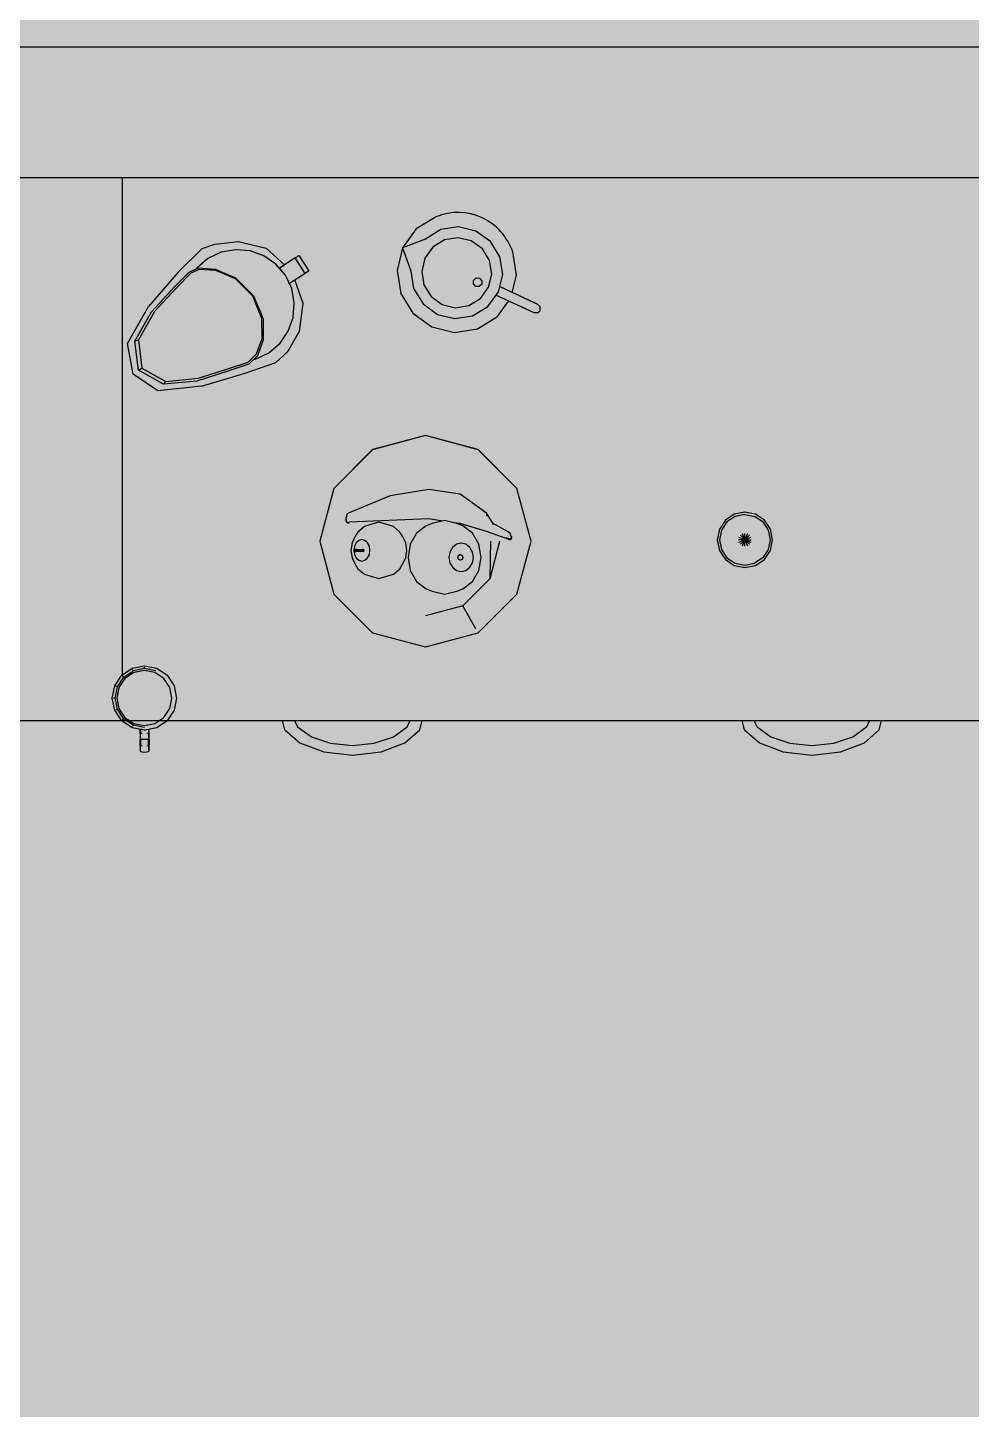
# Model space of a CAD drawing. Header units: millimetres. Extents: x 11706 to 69606, y 10911 to 38811.
# Drawn here: x 66344 to 67425, y 20900 to 22483 of the extents above; entities that cross this region are included whole.
import ezdxf

# ---------------------------------------------------------------- set-up
doc = ezdxf.new("R2010")
doc.units = ezdxf.units.MM
for name, color, linetype in [('floor', 172, 'Continuous'), ('Furniture', 34, 'Continuous'), ('wall', 5, 'Continuous')]:
    doc.layers.add(name, color=color, linetype=linetype)

# ---------------------------------------------------------------- blocks, each defined once
blk = doc.blocks.new('yuti7765')
blk.add_hatch(color=254).paths.add_polyline_path([(0, -1400.1), (0, 0), (3466.5, -0.1), (3466.5, -622.2), (618.4, -622.2), (618.4, -1400.1)])
for p, q in [((1046.1, -569.4), (1046.1, -0.1)), ((1405.1, -44.9), (1382.3, -58.9)), ((1382.3, -58.9), (1366.6, -80.5)), ((1410.5, -59.7), (1393, -70.5)), ((1430.8, -56.5), (1410.5, -59.7)), ((1450.8, -61.3), (1430.8, -56.5)), ((1467.4, -73.3), (1450.8, -61.3)), ((1137.1, -81.5), (1151.6, -76.2)), ((1151.6, -76.2), (1178.6, -73.3)), ((1178.6, -73.3), (1210.5, -81)), ((1393, -70.5), (1366.6, -80.5)), ((1414.9, -71.5), (1401.6, -79.7)), ((1430.3, -69), (1414.9, -71.5)), ((1445.5, -72.7), (1430.3, -69)), ((1458.2, -81.8), (1445.5, -72.7)), ((1478.1, -90.8), (1467.4, -73.3)), ((1137.1, -81.5), (1109.6, -108.5)), ((1143.8, -92.9), (1131, -103.7)), ((1158.9, -85.7), (1143.8, -92.9)), ((1175.4, -82.7), (1158.9, -85.7)), ((1192.2, -84), (1175.4, -82.7)), ((1208, -89.6), (1192.2, -84)), ((1221.8, -99.1), (1208, -89.6)), ((1210.5, -81), (1231.6, -100)), ((1243.7, -92.2), (1226, -103.7)), ((1243.7, -92.2), (1239.2, -95.1)), ((1242, -93.3), (1243.7, -92.2)), ((1243.7, -92.2), (1248.1, -89.4)), ((1255.1, -109.9), (1243.7, -92.2)), ((1248.1, -89.4), (1259.5, -107)), ((1366.6, -80.5), (1360.4, -106.4)), ((1366.6, -80.5), (1376.2, -107)), ((1392.4, -92.3), (1388.7, -107.5)), ((1401.6, -79.7), (1392.4, -92.3)), ((1466.4, -95.2), (1458.2, -81.8)), ((1481.4, -111.1), (1478.1, -90.8)), ((1497.1, -111.7), (1493, -85.3)), ((1109.6, -108.5), (1075.7, -147.6)), ((1105.5, -125.4), (1122.5, -108.3)), ((1124.1, -109.7), (1107.7, -126.2)), ((1122.5, -108.3), (1132.6, -103.6)), ((1133.8, -105.2), (1124.1, -109.7)), ((1131, -103.7), (1130.5, -104.6)), ((1132.6, -103.6), (1152.3, -105)), ((1152.8, -106.5), (1133.8, -105.2)), ((1152.3, -105), (1175.6, -114.8)), ((1175.3, -116), (1152.8, -106.5)), ((1232.6, -111.9), (1221.8, -99.1)), ((1239.2, -95.1), (1226, -103.7)), ((1226, -103.7), (1230.8, -100.5)), ((1226, -103.7), (1227.2, -105.5)), ((1255.1, -109.9), (1237.4, -121.3)), ((1259.5, -107), (1255.1, -109.9)), ((1360.4, -106.4), (1364.6, -132.8)), ((1376.2, -107), (1379.4, -127.3)), ((1388.7, -107.5), (1391.2, -123)), ((1465.2, -125.8), (1468.8, -110.6)), ((1468.8, -110.6), (1466.4, -95.2)), ((1079.4, -153.7), (1105.5, -125.4)), ((1107.7, -126.2), (1082.6, -153.5)), ((1195.2, -135.9), (1175.3, -116)), ((1175.6, -114.8), (1196.2, -135.4)), ((1239.8, -127), (1232.6, -111.9)), ((1237.4, -121.3), (1236.2, -119.5)), ((1253.1, -144.5), (1243.4, -117.4)), ((1391.2, -123), (1399.4, -136.3)), ((1447.8, -121.9), (1447.9, -117.9)), ((1450.5, -124.8), (1447.8, -121.9)), ((1447.9, -117.9), (1450.9, -115.1)), ((1454.5, -125), (1450.5, -124.8)), ((1450.9, -115.1), (1454.9, -115.3)), ((1457.5, -122.3), (1454.5, -125)), ((1454.9, -115.3), (1457.6, -118.2)), ((1456, -138.5), (1465.2, -125.8)), ((1457.6, -118.2), (1457.5, -122.3)), ((1476.6, -131.1), (1481.4, -111.1)), ((1516.9, -143.1), (1478.4, -125.4)), ((1492.3, -131.8), (1497.1, -111.7)), ((1205.6, -161.4), (1195.2, -135.9)), ((1196.2, -135.4), (1207, -161.8)), ((1242.8, -143.5), (1239.8, -127)), ((1364.6, -132.8), (1378.6, -155.5)), ((1379.4, -127.3), (1390.2, -144.8)), ((1399.4, -136.3), (1412, -145.5)), ((1442.7, -146.6), (1456, -138.5)), ((1464.5, -147.7), (1476.6, -131.1)), ((1517.4, -154.9), (1474.2, -135.1)), ((1475.3, -159.3), (1488.2, -141.5)), ((1508.7, -150.9), (1486.4, -140.7)), ((1510.2, -140.1), (1500.9, -135.8)), ((1520.2, -144.7), (1512.6, -141.1)), ((1051.6, -190.2), (1075.7, -147.6)), ((1060.3, -187.5), (1079.4, -153.7)), ((1082.6, -153.5), (1064.2, -186.1)), ((1241.5, -160.3), (1242.8, -143.5)), ((1248.6, -176), (1253.1, -144.5)), ((1378.6, -155.5), (1400.2, -171.2)), ((1390.2, -144.8), (1406.8, -156.9)), ((1406.8, -156.9), (1426.8, -161.6)), ((1412, -145.5), (1427.2, -149.1)), ((1427.2, -149.1), (1442.7, -146.6)), ((1447, -158.4), (1464.5, -147.7)), ((1516.7, -154.6), (1515.1, -153.9)), ((1517.4, -154.9), (1516.7, -154.6)), ((1521.8, -145.4), (1516.9, -143.1)), ((1521.4, -155.1), (1517.4, -154.9)), ((1521.4, -155.1), (1524.3, -152.3)), ((1524.5, -148.3), (1521.8, -145.4)), ((1524.3, -152.3), (1524.5, -148.3)), ((1205.9, -184.4), (1205.6, -161.4)), ((1207, -161.8), (1207.3, -185.8)), ((1235.9, -176), (1241.5, -160.3)), ((1400.2, -171.2), (1426.2, -177.4)), ((1426.2, -177.4), (1452.5, -173.2)), ((1426.8, -161.6), (1447, -158.4)), ((1452.5, -173.2), (1475.3, -159.3)), ((1060.3, -187.5), (1064.2, -186.1)), ((1064.3, -220.8), (1060.3, -187.5)), ((1064.2, -186.1), (1068, -218.2)), ((1199.5, -202.1), (1205.9, -184.4)), ((1207.3, -185.8), (1200.7, -204.2)), ((1213.6, -200.7), (1226.4, -189.8)), ((1226.4, -189.8), (1235.9, -176)), ((1235.2, -199.4), (1248.6, -176)), ((1058.2, -225.1), (1051.6, -190.2)), ((1190, -211.5), (1199.5, -202.1)), ((1200.7, -204.2), (1190.8, -213.8)), ((1198.4, -207.9), (1213.6, -200.7)), ((1221.5, -211.9), (1235.2, -199.4)), ((1064.3, -220.8), (1068, -218.2)), ((1092.9, -236.8), (1064.3, -220.8)), ((1068, -218.2), (1095.5, -233.6)), ((1167.8, -221.5), (1131.2, -233.1)), ((1132.5, -230), (1167.7, -218.8)), ((1167.7, -218.8), (1190, -211.5)), ((1190.8, -213.8), (1167.8, -221.5)), ((1186.5, -224.1), (1221.5, -211.9)), ((1196.5, -208.3), (1198.4, -207.9)), ((1086.6, -244.4), (1058.2, -225.1)), ((1131.2, -233.1), (1092.9, -236.8)), ((1092.9, -236.8), (1095.5, -233.6)), ((1095.5, -233.6), (1132.5, -230)), ((1136.3, -239), (1186.5, -224.1)), ((1136.3, -239), (1086.6, -244.4)), ((1392.9, -295.5), (1332.4, -311.7)), ((1392.9, -295.6), (1332.4, -311.8)), ((1453.4, -311.7), (1392.9, -295.5)), ((1453.4, -311.8), (1392.9, -295.6)), ((1332.4, -311.7), (1288.1, -356)), ((1332.4, -311.8), (1288.1, -356)), ((1497.7, -356), (1453.4, -311.7)), ((1497.7, -356), (1453.4, -311.8)), ((1288.1, -356), (1271.9, -416.5)), ((1288.1, -356), (1271.9, -416.5)), ((1396.8, -357.3), (1352.5, -364.4)), ((1432.6, -362.5), (1396.8, -357.3)), ((1463, -384.5), (1432.6, -362.5)), ((1513.9, -416.5), (1497.7, -356)), ((1513.9, -416.5), (1497.7, -356)), ((1352.5, -364.4), (1305.6, -383.9)), ((1302.1, -393), (1302.2, -389.6)), ((1302.1, -393), (1302.2, -391.1)), ((1302.2, -391.6), (1302.1, -393)), ((1302.1, -393), (1302.2, -392.7)), ((1302.1, -393), (1302.2, -393.1)), ((1302.2, -393.7), (1302.1, -393)), ((1302.1, -393), (1302.2, -393.7)), ((1302.2, -393.5), (1302.1, -393)), ((1302.2, -389.6), (1302.5, -388.2)), ((1302.2, -393.7), (1302.4, -394.2)), ((1302.4, -394.2), (1302.5, -394.3)), ((1302.5, -394.3), (1302.4, -394.2)), ((1302.6, -387.5), (1302.5, -388.3)), ((1302.6, -388.5), (1302.5, -389.1)), ((1302.6, -394.5), (1302.5, -394.3)), ((1302.8, -386.9), (1302.6, -387.5)), ((1302.6, -394.5), (1302.6, -393.8)), ((1303.1, -395.1), (1302.6, -394.5)), ((1303, -386.2), (1302.8, -386.9)), ((1302.8, -394), (1303.1, -395.1)), ((1303, -386.2), (1303.5, -385.1)), ((1303.4, -395.1), (1303.1, -395.1)), ((1303.7, -395.4), (1303.4, -395)), ((1303.7, -384.7), (1303.5, -385.2)), ((1303.7, -384.7), (1303.8, -384.7)), ((1303.8, -384.8), (1303.7, -384.7)), ((1305.6, -395.3), (1303.7, -395.4)), ((1303.7, -395.4), (1305.6, -395.3)), ((1303.8, -384.7), (1303.9, -384.4)), ((1303.9, -384.4), (1305.6, -383.7)), ((1305.6, -383.7), (1305.6, -384.2)), ((1396.8, -390.9), (1305.6, -394.9)), ((1305.6, -395.3), (1305.6, -395.3)), ((1305.6, -395.3), (1305.6, -395.3)), ((1339.6, -394.9), (1330.3, -397.3)), ((1348.9, -397.3), (1339.6, -394.9)), ((1412.8, -393.4), (1396.8, -390.9)), ((1414.8, -392.9), (1400.8, -396.1)), ((1428.8, -396.1), (1414.8, -392.9)), ((1432.6, -396.4), (1425, -395.3)), ((1463, -384.5), (1463, -387.6)), ((1470.7, -396.4), (1463, -384.5)), ((1736.4, -392.6), (1729.6, -402.9)), ((1738.3, -394.5), (1732, -403.9)), ((1746.7, -385.7), (1736.4, -392.6)), ((1747.7, -388.2), (1738.3, -394.5)), ((1758.8, -383.3), (1746.7, -385.7)), ((1758.8, -386), (1747.7, -388.2)), ((1770.9, -385.7), (1758.8, -383.3)), ((1758.8, -386), (1769.9, -388.2)), ((1779.3, -394.5), (1769.9, -388.2)), ((1781.2, -392.6), (1770.9, -385.7)), ((1779.3, -394.5), (1785.6, -403.9)), ((1788, -402.9), (1781.2, -392.6)), ((1312.6, -410.9), (1308.9, -418.3)), ((1315.7, -406), (1312.6, -410.9)), ((1323, -399.6), (1315.7, -406)), ((1330.3, -397.3), (1323, -399.6)), ((1356.3, -399.6), (1348.9, -397.3)), ((1363.5, -406), (1356.3, -399.6)), ((1366.7, -410.9), (1363.5, -406)), ((1370.4, -418.3), (1366.7, -410.9)), ((1382.9, -407.5), (1375.6, -420.1)), ((1393.9, -399.1), (1382.9, -407.5)), ((1400.8, -396.1), (1393.9, -399.1)), ((1435.7, -399.1), (1428.8, -396.1)), ((1463, -405.6), (1432.6, -396.4)), ((1446.7, -407.5), (1435.7, -399.1)), ((1454, -420.1), (1446.7, -407.5)), ((1487.6, -414), (1463, -405.6)), ((1470.3, -397.4), (1470.7, -396.4)), ((1487.6, -405.7), (1470.7, -396.4)), ((1487.6, -405.7), (1488, -406.1)), ((1487.6, -406.3), (1487.6, -405.7)), ((1487.6, -405.7), (1489.6, -406.7)), ((1489.6, -406.9), (1487.6, -405.7)), ((1487.6, -406.3), (1488, -406.1)), ((1488, -406.1), (1488, -406.5)), ((1489.6, -406.7), (1489.5, -406.8)), ((1489.6, -406.7), (1489.6, -406.9)), ((1490.5, -408.7), (1489.6, -406.7)), ((1489.6, -406.9), (1489.6, -407.9)), ((1489.7, -407.1), (1489.6, -406.9)), ((1489.6, -406.9), (1489.9, -408.2)), ((1490.2, -409.7), (1490.2, -409.4)), ((1490.2, -410.5), (1490.2, -409.7)), ((1490.9, -410), (1490.5, -408.7)), ((1490.8, -410.4), (1490.5, -409.6)), ((1491.2, -410.7), (1490.9, -409.9)), ((1490.9, -410), (1491.2, -410.7)), ((1491.2, -410.7), (1491.5, -412)), ((1491.5, -412), (1491.2, -410.7)), ((1491.5, -412), (1491.2, -410.9)), ((1491.5, -412), (1491.2, -411.1)), ((1729.6, -402.9), (1727.2, -415)), ((1732, -403.9), (1729.8, -415)), ((1758.8, -415), (1753.6, -409.8)), ((1758.8, -415), (1756, -408.2)), ((1758.8, -415), (1758.8, -407.7)), ((1761.6, -408.2), (1758.8, -415)), ((1758.8, -415), (1764, -409.8)), ((1785.6, -403.9), (1787.8, -415)), ((1790.4, -415), (1788, -402.9)), ((1271.9, -416.5), (1288.1, -477)), ((1271.9, -416.5), (1288.1, -477)), ((1308.9, -418.3), (1307.6, -427)), ((1307.6, -427), (1308.9, -435.7)), ((1311.6, -422.3), (1310.9, -427)), ((1310.9, -427), (1311.6, -431.7)), ((1313.6, -418.3), (1311.6, -422.3)), ((1311.8, -427), (1311.9, -425.8)), ((1311.9, -428.1), (1311.8, -427)), ((1311.9, -425.8), (1312.3, -425.4)), ((1312.6, -425.8), (1312.3, -425.4)), ((1312.3, -425.4), (1314.5, -425.8)), ((1312.6, -425.8), (1314.8, -426.2)), ((1312.7, -427), (1312.6, -425.8)), ((1312.6, -428.1), (1312.7, -427)), ((1312.7, -427), (1323.1, -427)), ((1316.6, -415.6), (1313.6, -418.3)), ((1314.5, -425.8), (1316.7, -426.1)), ((1314.8, -426.2), (1317, -426.3)), ((1320.2, -414.7), (1316.6, -415.6)), ((1316.7, -426.1), (1318.7, -426.1)), ((1317, -426.3), (1319.1, -426.3)), ((1318.7, -426.1), (1320.6, -425.8)), ((1319.1, -426.3), (1321.1, -426.2)), ((1323.7, -415.6), (1320.2, -414.7)), ((1320.6, -425.8), (1322, -425.5)), ((1321.1, -426.2), (1322.8, -425.9)), ((1326.7, -418.3), (1323.7, -415.6)), ((1328.7, -422.3), (1326.7, -418.3)), ((1329.4, -427), (1328.7, -422.3)), ((1328.7, -431.7), (1329.4, -427)), ((1371.7, -427), (1370.4, -418.3)), ((1370.4, -435.7), (1371.7, -427)), ((1375.6, -420.1), (1373, -435)), ((1424, -423.6), (1421, -428.9)), ((1428.6, -420.1), (1424, -423.6)), ((1433.9, -418.9), (1428.6, -420.1)), ((1439.3, -420.1), (1433.9, -418.9)), ((1443.8, -423.6), (1439.3, -420.1)), ((1446.9, -428.9), (1443.8, -423.6)), ((1456.6, -435), (1454, -420.1)), ((1466.9, -459.2), (1467.9, -416.5)), ((1466.9, -459.2), (1478.3, -416.5)), ((1486.1, -413.5), (1486.1, -412.3)), ((1487.6, -412.8), (1487.6, -413.5)), ((1487.6, -413.5), (1487.6, -413.9)), ((1488, -414.1), (1487.6, -413.5)), ((1487.6, -413.9), (1487.6, -414)), ((1488, -414.1), (1487.6, -413.9)), ((1487.6, -414), (1488.6, -414.6)), ((1489.2, -414.7), (1487.6, -414)), ((1488, -413.7), (1488, -414.1)), ((1489.6, -414.3), (1488, -413.7)), ((1488.6, -414.6), (1488.5, -414.4)), ((1488.6, -414.6), (1488.6, -414.4)), ((1489.6, -414.9), (1488.6, -414.6)), ((1489.2, -414.7), (1489.6, -414.3)), ((1490.5, -414.7), (1489.2, -414.7)), ((1489.6, -413.7), (1489.6, -413.9)), ((1490.5, -413.8), (1489.6, -413.7)), ((1489.9, -413.8), (1489.6, -414.3)), ((1489.6, -414.3), (1490.5, -413.8)), ((1489.6, -414.3), (1490.5, -414.3)), ((1489.6, -414.7), (1489.6, -414.9)), ((1489.6, -414.9), (1490.5, -414.7)), ((1490.9, -414.1), (1490.5, -413.8)), ((1490.5, -413.8), (1490.5, -414.3)), ((1490.5, -414.3), (1490.9, -414.1)), ((1490.5, -414.3), (1490.5, -414.7)), ((1490.5, -414.7), (1490.9, -414.4)), ((1490.9, -414.4), (1491.2, -414)), ((1491.2, -411.5), (1491.5, -412)), ((1491.5, -412), (1491.2, -411.9)), ((1491.5, -412), (1491.2, -412.7)), ((1491.2, -412.3), (1491.5, -412)), ((1491.5, -412), (1491.2, -413.5)), ((1491.2, -413.7), (1491.5, -412)), ((1491.5, -412), (1491.2, -413.9)), ((1491.2, -414), (1491.5, -412)), ((1497.7, -477), (1513.9, -416.5)), ((1497.7, -477), (1513.9, -416.5)), ((1727.2, -415), (1729.6, -427.1)), ((1729.6, -427.1), (1736.4, -437.3)), ((1729.8, -415), (1732, -426.1)), ((1732, -426.1), (1738.3, -435.5)), ((1758.8, -415), (1751.5, -415)), ((1758.8, -415), (1752, -412.2)), ((1752, -417.8), (1758.8, -415)), ((1753.6, -420.1), (1758.8, -415)), ((1756, -421.7), (1758.8, -415)), ((1765.5, -412.2), (1758.8, -415)), ((1758.8, -415), (1766.1, -415)), ((1758.8, -415), (1765.5, -417.8)), ((1758.8, -415), (1764, -420.1)), ((1758.8, -415), (1761.6, -421.7)), ((1758.8, -422.3), (1758.8, -415)), ((1785.6, -426.1), (1779.3, -435.5)), ((1781.2, -437.3), (1788, -427.1)), ((1787.8, -415), (1785.6, -426.1)), ((1788, -427.1), (1790.4, -415)), ((1308.9, -435.7), (1312.6, -443)), ((1311.6, -431.7), (1313.6, -435.7)), ((1312.3, -428.6), (1311.9, -428.1)), ((1312.6, -428.1), (1312.3, -428.6)), ((1312.3, -428.6), (1314.5, -428.1)), ((1314.8, -427.8), (1312.6, -428.1)), ((1313.6, -435.7), (1316.6, -438.3)), ((1314.5, -428.1), (1316.7, -427.9)), ((1317, -427.6), (1314.8, -427.8)), ((1316.6, -438.3), (1320.2, -439.3)), ((1316.7, -427.9), (1318.7, -427.9)), ((1319.1, -427.6), (1317, -427.6)), ((1318.7, -427.9), (1320.6, -428.1)), ((1321.1, -427.8), (1319.1, -427.6)), ((1320.2, -439.3), (1323.7, -438.3)), ((1320.6, -428.1), (1322, -428.5)), ((1322.8, -428.1), (1321.1, -427.8)), ((1323.7, -438.3), (1326.7, -435.7)), ((1326.7, -435.7), (1328.7, -431.7)), ((1366.7, -443), (1370.4, -435.7)), ((1373, -435), (1375.6, -449.9)), ((1421, -428.9), (1419.9, -435)), ((1419.9, -435), (1421, -441.2)), ((1421, -441.2), (1424, -446.4)), ((1430.2, -435), (1429.5, -435)), ((1430.2, -435), (1431, -432.8)), ((1431, -437.3), (1430.2, -435)), ((1431, -432.8), (1430.3, -432.8)), ((1431, -437.3), (1430.3, -437.3)), ((1431, -432.8), (1432.9, -431.9)), ((1432.9, -438.2), (1431, -437.3)), ((1432.9, -431.9), (1432.3, -431.9)), ((1432.9, -438.2), (1432.3, -438.2)), ((1432.9, -431.9), (1434.9, -432.8)), ((1434.9, -437.3), (1432.9, -438.2)), ((1434.9, -432.8), (1435.7, -435)), ((1435.7, -435), (1434.9, -437.3)), ((1443.8, -446.4), (1446.9, -441.2)), ((1448, -435), (1446.9, -428.9)), ((1446.9, -441.2), (1448, -435)), ((1454, -449.9), (1456.6, -435)), ((1736.4, -437.3), (1746.7, -444.2)), ((1738.3, -435.5), (1747.7, -441.7)), ((1747.7, -441.7), (1758.8, -444)), ((1758.8, -444), (1769.9, -441.7)), ((1779.3, -435.5), (1769.9, -441.7)), ((1770.9, -444.2), (1781.2, -437.3)), ((1312.6, -443), (1315.7, -448)), ((1315.7, -448), (1323, -454.4)), ((1323, -454.4), (1330.3, -456.7)), ((1330.3, -456.7), (1339.6, -459.1)), ((1339.6, -459.1), (1348.9, -456.7)), ((1348.9, -456.7), (1356.3, -454.4)), ((1356.3, -454.4), (1363.5, -448)), ((1363.5, -448), (1366.7, -443)), ((1375.6, -449.9), (1382.9, -462.5)), ((1424, -446.4), (1428.6, -449.9)), ((1428.6, -449.9), (1433.9, -451.1)), ((1433.9, -451.1), (1439.3, -449.9)), ((1439.3, -449.9), (1443.8, -446.4)), ((1446.7, -462.5), (1454, -449.9)), ((1746.7, -444.2), (1758.8, -446.6)), ((1758.8, -446.6), (1770.9, -444.2)), ((1382.9, -462.5), (1393.9, -470.9)), ((1393.9, -470.9), (1400.8, -473.9)), ((1400.8, -473.9), (1414.8, -477.1)), ((1414.8, -477.1), (1428.8, -473.9)), ((1428.8, -473.9), (1435.7, -470.9)), ((1435.6, -490.5), (1466.9, -459.2)), ((1435.7, -470.9), (1446.7, -462.5)), ((1288.1, -477), (1332.4, -521.3)), ((1288.1, -477), (1332.4, -521.3)), ((1435.6, -490.5), (1392.9, -501.9)), ((1450.8, -516.8), (1435.6, -490.5)), ((1453.4, -521.3), (1497.7, -477)), ((1453.4, -521.3), (1497.7, -477)), ((1332.4, -521.3), (1392.9, -537.5)), ((1332.4, -521.3), (1392.9, -537.5)), ((1392.9, -537.5), (1453.4, -521.3)), ((1392.9, -537.5), (1453.4, -521.3)), ((1045.1, -570), (1057.1, -562)), ((1047.4, -572.3), (1058.3, -565)), ((1059.1, -566.9), (1048.8, -573.7)), ((1057.1, -562), (1071.2, -559.2)), ((1058.3, -565), (1057.6, -563.4)), ((1071.2, -562.4), (1058.3, -565)), ((1071.2, -564.5), (1059.1, -566.9)), ((1071.2, -559.2), (1085.3, -562)), ((1071.2, -562.4), (1071.2, -560.7)), ((1084, -565), (1071.2, -562.4)), ((1083.2, -566.9), (1071.2, -564.5)), ((1093.5, -573.7), (1083.2, -566.9)), ((1085.3, -562), (1097.2, -570)), ((1034.3, -596.1), (1037.1, -582)), ((1037.1, -582), (1045.1, -570)), ((1037.5, -596.1), (1040.1, -583.2)), ((1040.1, -583.2), (1038.5, -582.5)), ((1042, -584), (1039.6, -596.1)), ((1040.1, -583.2), (1047.4, -572.3)), ((1048.8, -573.7), (1042, -584)), ((1047.4, -572.3), (1046.2, -571.1)), ((1100.3, -584), (1093.5, -573.7)), ((1097.2, -570), (1105.2, -582)), ((1102.7, -596.1), (1100.3, -584)), ((1105.2, -582), (1108, -596.1)), ((1037.1, -610.1), (1034.3, -596.1)), ((1037.5, -596.1), (1035.8, -596.1)), ((1040.1, -608.9), (1037.5, -596.1)), ((1039.6, -596.1), (1042, -608.1)), ((1100.3, -608.1), (1102.7, -596.1)), ((1108, -596.1), (1105.2, -610.1)), ((1045.1, -622.1), (1037.1, -610.1)), ((1040.1, -608.9), (1038.5, -609.6)), ((1047.4, -619.8), (1040.1, -608.9)), ((1042, -608.1), (1048.8, -618.4)), ((1093.5, -618.4), (1100.3, -608.1)), ((1105.2, -610.1), (1097.2, -622.1)), ((1057.1, -630.1), (1045.1, -622.1)), ((1047.4, -619.8), (1046.2, -621)), ((1058.3, -627.1), (1047.4, -619.8)), ((1048.8, -618.4), (1059.1, -625.2)), ((1071.2, -632.9), (1057.1, -630.1)), ((1058.3, -627.1), (1057.6, -628.7)), ((1071.2, -629.7), (1058.3, -627.1)), ((1059.1, -625.2), (1071.2, -627.6)), ((1066.1, -637), (1066.1, -631.9)), ((1066.8, -632), (1066.5, -632)), ((1066.8, -632), (1066.8, -636.7)), ((1067.6, -632.2), (1066.8, -632)), ((1071.2, -627.6), (1083.2, -625.2)), ((1085.3, -630.1), (1071.2, -632.9)), ((1071.2, -632.9), (1071.3, -632.8)), ((1071.3, -632.8), (1072.4, -632.6)), ((1075.9, -631.9), (1075.9, -636.7)), ((1076.6, -637), (1076.6, -631.8)), ((1083.2, -625.2), (1093.5, -618.4)), ((1097.2, -622.1), (1085.3, -630.1)), ((1232, -632.4), (1229.4, -622)), ((1232, -632.4), (1249.2, -647.6)), ((1243, -622), (1246.6, -629.1)), ((1246.6, -629.1), (1262.3, -640.5)), ((1356.2, -640.5), (1371.9, -629.1)), ((1369.4, -647.6), (1386.5, -632.4)), ((1371.9, -629.1), (1375.5, -622)), ((1386.5, -632.4), (1389.2, -622)), ((1758.2, -632.4), (1755.6, -622)), ((1758.2, -632.4), (1775.4, -647.6)), ((1769.2, -622), (1772.8, -629.1)), ((1772.8, -629.1), (1788.5, -640.5)), ((1882.4, -640.5), (1898.1, -629.1)), ((1895.6, -647.6), (1912.7, -632.4)), ((1898.1, -629.1), (1901.7, -622)), ((1912.7, -632.4), (1915.4, -622)), ((1066.8, -636.7), (1066.1, -637)), ((1066.1, -637), (1066.1, -643.6)), ((1066.1, -643.6), (1066.8, -643.6)), ((1066.1, -650.1), (1066.1, -643.6)), ((1066.8, -636.7), (1068.7, -636.4)), ((1066.8, -643.6), (1066.8, -636.7)), ((1075.9, -643.6), (1066.8, -643.6)), ((1066.8, -643.6), (1066.8, -650.5)), ((1075.9, -636.7), (1074, -636.4)), ((1075.9, -636.7), (1075.9, -643.6)), ((1076.6, -637), (1075.9, -636.7)), ((1075.9, -643.6), (1076.6, -643.6)), ((1075.9, -650.5), (1075.9, -643.6)), ((1076.6, -643.6), (1076.6, -637)), ((1076.6, -643.6), (1076.6, -650.1)), ((1249.2, -647.6), (1276.4, -657.9)), ((1262.3, -640.5), (1284.2, -647.8)), ((1284.2, -647.8), (1309.3, -650.4)), ((1309.3, -650.4), (1334.4, -647.8)), ((1334.4, -647.8), (1356.2, -640.5)), ((1342.1, -657.9), (1369.4, -647.6)), ((1775.4, -647.6), (1802.6, -657.9)), ((1788.5, -640.5), (1810.4, -647.8)), ((1810.4, -647.8), (1835.5, -650.4)), ((1835.5, -650.4), (1860.6, -647.8)), ((1860.6, -647.8), (1882.4, -640.5)), ((1868.3, -657.9), (1895.6, -647.6)), ((1066.1, -650.1), (1066.1, -655)), ((1066.8, -650.5), (1066.1, -650.1)), ((1066.1, -655), (1066.1, -656.7)), ((1066.1, -656.7), (1066.8, -657.4)), ((1066.8, -650.5), (1068.7, -650.7)), ((1066.8, -655.5), (1066.8, -650.5)), ((1066.8, -657.4), (1068.7, -657.9)), ((1068.7, -657.9), (1071.3, -658)), ((1071.3, -658), (1074, -657.9)), ((1074, -650.7), (1075.9, -650.5)), ((1074, -657.9), (1075.9, -657.4)), ((1076.6, -650.1), (1075.9, -650.5)), ((1075.9, -650.5), (1075.9, -655.5)), ((1075.9, -657.4), (1076.6, -656.7)), ((1076.6, -656.7), (1076.6, -650.1)), ((1276.4, -657.9), (1309.3, -661.6)), ((1309.3, -661.6), (1342.1, -657.9)), ((1802.6, -657.9), (1835.5, -661.6)), ((1835.5, -661.6), (1868.3, -657.9))]:
    blk.add_line(p, q)
blk.add_lwpolyline([(0, -1400.1), (0, 0), (3466.5, -0.1), (3466.5, -622.2), (618.4, -622.2), (618.4, -1400.1), (0, -1400.1)])
blk.add_arc((1430, -106.5), 66.4, 18.5386, 112.0579)

msp = doc.modelspace()

# ---------------------------------------------------------------- hatches: boundary and pattern name
at = {"layer": 'floor', "true_color": 0xfef4cd}
h = msp.add_hatch(color=254, dxfattribs=at)
h.paths.add_polyline_path([(43806.5, 27460.5), (48531.5, 27460.5), (48531.5, 22685.5), (48306.5, 22685.5), (48306.5, 22085.5), (48906.5, 22085.5), (48906.5, 22685.5), (48681.5, 22685.5), (48681.5, 27460.5), (63331.5, 27460.5), (63331.5, 22685.5), (63106.5, 22685.5), (63106.5, 22085.5), (63706.5, 22085.5), (63706.5, 22310.5), (63856.5, 22310.5), (63856.5, 22460.5), (63706.5, 22460.5), (63706.5, 22685.5), (63481.5, 22685.5), (63481.5, 27460.5), (68906.5, 27460.5), (68906.5, 22460.5), (64667.3, 22460.5), (64667.3, 22311.1), (65306.5, 22311.1), (65306.5, 20885.5), (65406.5, 20885.5), (65406.5, 22311.1), (68906.5, 22311.1), (68906.5, 19785.5), (65406.5, 19785.5), (65406.5, 19885.5), (65306.5, 19885.5), (65306.5, 19585.5), (65406.5, 19585.5), (65406.5, 18585.5), (65306.5, 18585.5), (65306.5, 17010.5), (64906.5, 17010.5), (64906.5, 16760.5), (63906.5, 16760.5), (63906.5, 17010.5), (63706.5, 17010.5), (63706.5, 17085.5), (63106.5, 17085.5), (63106.5, 16485.5), (63506.5, 16485.5), (63506.5, 11710.5), (56081.5, 11710.5), (56081.5, 16485.5), (56306.5, 16485.5), (56306.5, 17085.5), (55706.5, 17085.5), (55706.5, 16485.5), (55931.5, 16485.5), (55931.5, 11710.5), (48681.5, 11710.5), (48681.5, 16485.5), (48906.5, 16485.5), (48906.5, 17085.5), (48306.5, 17085.5), (48306.5, 16485.5), (48531.5, 16485.5), (48531.5, 11710.5), (43806.5, 11710.5)])
h.paths.add_polyline_path([(48606.5, 20751.9), (48506.5, 20751.9), (48506.5, 18419.2), (48606.5, 18419.2)], flags=16)
h.paths.add_polyline_path([(55706.5, 22685.5), (56306.5, 22685.5), (56306.5, 22085.5), (55706.5, 22085.5)], flags=16)
at = {"layer": 'wall', "true_color": 0x706e6b}
h = msp.add_hatch(color=8, dxfattribs=at)
h.paths.add_polyline_path([(12406.5, 15910.5), (16506.5, 15910.5), (16506.5, 16010.5), (16606.5, 16010.5), (16606.5, 14810.5), (16506.5, 14810.5), (16506.5, 15810.5), (12406.5, 15810.5)])
h.paths.add_polyline_path([(68906.5, 19785.5), (65406.5, 19785.5), (65406.5, 19885.5), (65306.5, 19885.5), (65306.5, 19585.5), (65406.5, 19585.5), (65406.5, 19685.5), (68906.5, 19685.5)])
h.paths.add_polyline_path([(68906.5, 22460.5), (64667.3, 22460.5), (64667.3, 22311.1), (65306.5, 22311.1), (65306.5, 20885.5), (65406.5, 20885.5), (65406.5, 22311.1), (68906.5, 22311.1)])
h.paths.add_polyline_path([(16606.5, 13910.5), (16506.5, 13910.5), (16506.5, 11710.5), (16606.5, 11710.5)])
h.paths.add_polyline_path([(65406.5, 18585.5), (65306.5, 18585.5), (65306.5, 17010.5), (65406.5, 17010.5)])
h.paths.add_polyline_path([(63706.5, 16485.5), (63506.5, 16485.5), (63506.5, 11710.5), (63706.5, 11710.5)])
h.paths.add_polyline_path([(63906.5, 17010.5), (63706.5, 17010.5), (63706.5, 16760.5), (63906.5, 16760.5)])
h.paths.add_polyline_path([(66906.5, 17010.5), (64906.5, 17010.5), (64906.5, 16760.5), (66906.5, 16760.5)])
h.paths.add_polyline_path([(63481.5, 27460.5), (63331.5, 27460.5), (63331.5, 22685.5), (63481.5, 22685.5)], flags=16)
h.paths.add_polyline_path([(63856.5, 22460.5), (63706.5, 22460.5), (63706.5, 22310.5), (63856.5, 22310.5)], flags=17)
h.paths.add_polyline_path([(56081.5, 16485.5), (55931.5, 16485.5), (55931.5, 11710.5), (56081.5, 11710.5)])
h.paths.add_polyline_path([(48681.5, 16485.5), (48531.5, 16485.5), (48531.5, 11710.5), (48681.5, 11710.5)])
h.paths.add_polyline_path([(48681.5, 27460.5), (48531.5, 27460.5), (48531.5, 22685.5), (48681.5, 22685.5)], flags=16)
h.paths.add_polyline_path([(19056.5, 22085.5), (18956.5, 22085.5), (18956.5, 17085.5), (19056.5, 17085.5)])
h.paths.add_polyline_path([(26806.5, 13826.7), (26706.5, 13826.7), (26706.5, 11710.5), (26806.5, 11710.5)])
h.paths.add_polyline_path([(18706.5, 22435.5), (12406.5, 22435.5), (12406.5, 22335.5), (18706.5, 22335.5)])
h.paths.add_polyline_path([(26106.5, 22435.5), (19306.5, 22435.5), (19306.5, 22335.5), (26106.5, 22335.5)], flags=17)
h.paths.add_polyline_path([(12406.5, 18085.5), (12406.5, 18185.5), (16606.5, 18185.5), (16606.5, 16910.5), (16506.5, 16910.5), (16506.5, 18085.5)])
h.paths.add_polyline_path([(31206.5, 16835.5), (28206.5, 16835.5), (28206.5, 16735.5), (31206.5, 16735.5)])
h.paths.add_polyline_path([(19306.5, 22956.8), (19206.5, 22956.8), (19206.5, 22685.5), (19306.5, 22685.5)], flags=17)
h.paths.add_polyline_path([(28206.5, 22435.5), (31206.5, 22435.5), (31206.5, 22335.5), (28206.5, 22335.5)], flags=17)
h.paths.add_polyline_path([(69506.5, 20085.5), (68906.5, 20085.5), (68906.5, 19485.5), (69506.5, 19485.5)])
h.paths.add_polyline_path([(66906.5, 15610.5), (66906.5, 17010.5), (68906.5, 17010.5), (68906.5, 17885.5), (69606.5, 17885.5), (69606.5, 16310.5), (67606.5, 16310.5), (67606.5, 15610.5)])
h.paths.add_polyline_path([(48606.5, 20751.9), (48506.5, 20751.9), (48506.5, 18419.2), (48606.5, 18419.2)])
h.paths.add_polyline_path([(43506.5, 11710.5), (44106.5, 11710.5), (44106.5, 11010.5), (43506.5, 11010.5)])
h.paths.add_polyline_path([(63106.5, 22685.5), (63706.5, 22685.5), (63706.5, 22085.5), (63106.5, 22085.5)], flags=17)
h.paths.add_polyline_path([(69606.5, 23085.5), (68906.5, 23085.5), (68906.5, 21685.5), (69606.5, 21685.5)])
h.paths.add_polyline_path([(65706.5, 11710.5), (66906.5, 11710.5), (66906.5, 14610.5), (67606.5, 14610.5), (67606.5, 10910.5), (65706.5, 10910.5)])
h.paths.add_polyline_path([(62706.5, 11710.5), (64106.5, 11710.5), (64106.5, 10910.5), (62706.5, 10910.5)])
h.paths.add_polyline_path([(55306.5, 11710.5), (56706.5, 11710.5), (56706.5, 10910.5), (55306.5, 10910.5)])
h.paths.add_polyline_path([(47906.5, 11710.5), (49306.5, 11710.5), (49306.5, 10910.5), (47906.5, 10910.5)])
h.paths.add_polyline_path([(60506.5, 11710.5), (61106.5, 11710.5), (61106.5, 11010.5), (60506.5, 11010.5)])
h.paths.add_polyline_path([(58306.5, 11710.5), (58906.5, 11710.5), (58906.5, 11010.5), (58306.5, 11010.5)])
h.paths.add_polyline_path([(53106.5, 11710.5), (53706.5, 11710.5), (53706.5, 11010.5), (53106.5, 11010.5)])
h.paths.add_polyline_path([(50906.5, 11710.5), (51506.5, 11710.5), (51506.5, 11010.5), (50906.5, 11010.5)])
h.paths.add_polyline_path([(45706.5, 11710.5), (46306.5, 11710.5), (46306.5, 11010.5), (45706.5, 11010.5)])
h.paths.add_polyline_path([(48306.5, 17085.5), (48906.5, 17085.5), (48906.5, 16485.5), (48306.5, 16485.5)])
h.paths.add_polyline_path([(55706.5, 17085.5), (56306.5, 17085.5), (56306.5, 16485.5), (55706.5, 16485.5)])
h.paths.add_polyline_path([(63106.5, 17085.5), (63706.5, 17085.5), (63706.5, 16485.5), (63106.5, 16485.5)])
h.paths.add_polyline_path([(55706.5, 22685.5), (56306.5, 22685.5), (56306.5, 22085.5), (55706.5, 22085.5)], flags=17)
h.paths.add_polyline_path([(48306.5, 22685.5), (48906.5, 22685.5), (48906.5, 22085.5), (48306.5, 22085.5)], flags=17)
h.paths.add_polyline_path([(40506.5, 11710.5), (41906.5, 11710.5), (41906.5, 10910.5), (40506.5, 10910.5)])
h.paths.add_polyline_path([(33506.5, 17085.5), (34106.5, 17085.5), (34106.5, 16485.5), (33506.5, 16485.5)])
h.paths.add_polyline_path([(40906.5, 17085.5), (41506.5, 17085.5), (41506.5, 16485.5), (40906.5, 16485.5)])
h.paths.add_polyline_path([(40906.5, 22685.5), (41506.5, 22685.5), (41506.5, 22085.5), (40906.5, 22085.5)], flags=17)
h.paths.add_polyline_path([(33506.5, 22685.5), (34106.5, 22685.5), (34106.5, 22085.5), (33506.5, 22085.5)], flags=17)
h.paths.add_polyline_path([(26406.5, 20751.9), (26506.5, 20751.9), (26506.5, 18419.2), (26406.5, 18419.2)])
h.paths.add_polyline_path([(33106.5, 11710.5), (34506.5, 11710.5), (34506.5, 10910.5), (33106.5, 10910.5)])
h.paths.add_polyline_path([(38306.5, 11710.5), (38906.5, 11710.5), (38906.5, 11010.5), (38306.5, 11010.5)])
h.paths.add_polyline_path([(36106.5, 11710.5), (36706.5, 11710.5), (36706.5, 11010.5), (36106.5, 11010.5)])
h.paths.add_polyline_path([(30906.5, 11710.5), (31506.5, 11710.5), (31506.5, 11010.5), (30906.5, 11010.5)])
h.paths.add_polyline_path([(11746.5, 20385.5), (12406.5, 20385.5), (12406.5, 20985.5), (11746.5, 20985.5)])
h.paths.add_polyline_path([(12406.5, 20985.5), (11706.5, 20985.5), (11706.5, 23360.5), (12406.5, 23360.5)])
h.paths.add_polyline_path([(11746.5, 18785.5), (12406.5, 18785.5), (12406.5, 18185.5), (11746.5, 18185.5)])
h.paths.add_polyline_path([(11746.5, 15210.5), (12406.5, 15210.5), (12406.5, 15810.5), (11746.5, 15810.5)])
h.paths.add_polyline_path([(11746.5, 13610.5), (12406.5, 13610.5), (12406.5, 13010.5), (11746.5, 13010.5)])
h.paths.add_polyline_path([(12406.5, 18185.5), (11706.5, 18185.5), (11706.5, 15810.5), (12406.5, 15810.5)])
h.paths.add_polyline_path([(25706.5, 11710.5), (27106.5, 11710.5), (27106.5, 10910.5), (25706.5, 10910.5)])
h.paths.add_polyline_path([(18306.5, 11710.5), (19706.5, 11710.5), (19706.5, 10910.5), (18306.5, 10910.5)])
h.paths.add_polyline_path([(28706.5, 11710.5), (29306.5, 11710.5), (29306.5, 11010.5), (28706.5, 11010.5)])
h.paths.add_polyline_path([(23506.5, 11710.5), (24106.5, 11710.5), (24106.5, 11010.5), (23506.5, 11010.5)])
h.paths.add_polyline_path([(21306.5, 11710.5), (21906.5, 11710.5), (21906.5, 11010.5), (21306.5, 11010.5)])
h.paths.add_polyline_path([(16306.5, 11710.5), (16906.5, 11710.5), (16906.5, 11010.5), (16306.5, 11010.5)])
h.paths.add_polyline_path([(14306.5, 11710.5), (14906.5, 11710.5), (14906.5, 11010.5), (14306.5, 11010.5)])
h.paths.add_polyline_path([(11706.5, 13010.5), (12406.5, 13010.5), (12406.5, 11710.5), (12906.5, 11710.5), (12906.5, 10910.5), (11706.5, 10910.5)])
h.paths.add_polyline_path([(18706.5, 17085.5), (19306.5, 17085.5), (19306.5, 16485.5), (18706.5, 16485.5)])
h.paths.add_polyline_path([(26106.5, 17085.5), (26706.5, 17085.5), (26706.5, 16485.5), (26106.5, 16485.5)])
h.paths.add_polyline_path([(26106.5, 22685.5), (26706.5, 22685.5), (26706.5, 22085.5), (26106.5, 22085.5)], flags=17)
h.paths.add_polyline_path([(18706.5, 22685.5), (19306.5, 22685.5), (19306.5, 22085.5), (18706.5, 22085.5)], flags=17)
h.paths.add_polyline_path([(14306.5, 31260.5), (14406.5, 31260.5), (14406.5, 30060.5), (14906.5, 30060.5), (14906.5, 29960.5), (14306.5, 29960.5)], flags=17)
h.paths.add_polyline_path([(26456.5, 27460.5), (26356.5, 27460.5), (26356.5, 23766.8), (26456.5, 23766.8)], flags=17)
h.paths.add_polyline_path([(19306.5, 27460.5), (19206.5, 27460.5), (19206.5, 23766.8), (19306.5, 23766.8)], flags=17)
h.paths.add_polyline_path([(11706.5, 28260.5), (12606.5, 28260.5), (12606.5, 27460.5), (12406.5, 27460.5), (12406.5, 26160.5), (11706.5, 26160.5)])
h.paths.add_polyline_path([(16906.5, 27460.5), (13406.5, 27460.5), (13406.5, 28260.5), (16906.5, 28260.5)])
h.paths.add_polyline_path([(11906.5, 30560.5), (11906.5, 31860.5), (15506.5, 31860.5), (15506.5, 28260.5), (14906.5, 28260.5), (14906.5, 31260.5), (12506.5, 31260.5), (12506.5, 30560.5)])
h.paths.add_polyline_path([(12506.5, 29560.5), (11906.5, 29560.5), (11906.5, 28260.5), (12506.5, 28260.5)], flags=17)
h.paths.add_polyline_path([(33106.5, 27460.5), (34506.5, 27460.5), (34506.5, 28260.5), (33106.5, 28260.5)], flags=16)
h.paths.add_polyline_path([(11746.5, 23960.5), (12406.5, 23960.5), (12406.5, 23360.5), (11746.5, 23360.5)])
h.paths.add_polyline_path([(11746.5, 25560.5), (12406.5, 25560.5), (12406.5, 26160.5), (11746.5, 26160.5)])
h.paths.add_polyline_path([(25706.5, 27460.5), (27106.5, 27460.5), (27106.5, 28260.5), (25706.5, 28260.5)], flags=17)
h.paths.add_polyline_path([(18306.5, 27460.5), (19706.5, 27460.5), (19706.5, 28260.5), (18306.5, 28260.5)], flags=17)
h.paths.add_polyline_path([(23506.5, 27460.5), (24106.5, 27460.5), (24106.5, 28160.5), (23506.5, 28160.5)], flags=17)
h.paths.add_polyline_path([(21306.5, 27460.5), (21906.5, 27460.5), (21906.5, 28160.5), (21306.5, 28160.5)], flags=17)
h.paths.add_polyline_path([(30906.5, 27460.5), (31506.5, 27460.5), (31506.5, 28160.5), (30906.5, 28160.5)], flags=17)
h.paths.add_polyline_path([(28706.5, 27460.5), (29306.5, 27460.5), (29306.5, 28160.5), (28706.5, 28160.5)], flags=17)
h.paths.add_polyline_path([(47906.5, 27660.5), (46306.5, 27660.5), (46306.5, 27460.5), (47906.5, 27460.5)], flags=17)
h.paths.add_polyline_path([(45706.5, 27660.5), (44106.5, 27660.5), (44106.5, 27460.5), (45706.5, 27460.5)], flags=17)
h.paths.add_polyline_path([(43006.5, 27460.5), (43006.5, 28260.5), (43406.5, 28260.5), (43406.5, 29360.5), (44106.5, 29360.5), (44106.5, 28260.5), (44106.5, 27460.5)], flags=16)
h.paths.add_polyline_path([(46306.5, 27460.5), (45706.5, 27460.5), (45706.5, 28160.5), (46306.5, 28160.5)], flags=16)
h.paths.add_polyline_path([(55306.5, 27460.5), (56706.5, 27460.5), (56706.5, 28260.5), (55306.5, 28260.5)], flags=16)
h.paths.add_polyline_path([(47906.5, 27460.5), (49306.5, 27460.5), (49306.5, 28260.5), (47906.5, 28260.5)], flags=16)
h.paths.add_polyline_path([(53106.5, 27460.5), (53706.5, 27460.5), (53706.5, 28160.5), (53106.5, 28160.5)], flags=16)
h.paths.add_polyline_path([(50906.5, 27460.5), (51506.5, 27460.5), (51506.5, 28160.5), (50906.5, 28160.5)], flags=16)
h.paths.add_polyline_path([(38306.5, 27460.5), (38306.5, 28260.5), (38406.5, 28260.5), (38406.5, 29160.5), (39106.5, 29160.5), (39106.5, 28260.5), (39406.5, 28260.5), (39406.5, 27460.5)], flags=16)
h.paths.add_polyline_path([(40969.2, 28260.5), (41451.7, 28260.5), (41451.7, 27460.5), (40969.2, 27460.5)], flags=17)
h.paths.add_polyline_path([(67906.5, 27460.5), (67906.5, 28260.5), (69606.5, 28260.5), (69606.5, 26885.5), (68906.5, 26885.5), (68906.5, 27460.5)])
h.paths.add_polyline_path([(65706.5, 27460.5), (66306.5, 27460.5), (66306.5, 28160.5), (65706.5, 28160.5)])
h.paths.add_polyline_path([(62706.5, 27460.5), (64106.5, 27460.5), (64106.5, 28260.5), (62706.5, 28260.5)], flags=16)
h.paths.add_polyline_path([(60506.5, 27460.5), (61106.5, 27460.5), (61106.5, 28160.5), (60506.5, 28160.5)], flags=16)
h.paths.add_polyline_path([(58306.5, 27460.5), (58906.5, 27460.5), (58906.5, 28160.5), (58306.5, 28160.5)], flags=16)
h.paths.add_polyline_path([(69506.5, 25285.5), (68906.5, 25285.5), (68906.5, 24685.5), (69506.5, 24685.5)])
h.paths.add_polyline_path([(48906.5, 31560.5), (48606.5, 31560.5), (48606.5, 31260.5), (48906.5, 31260.5)])
h.paths.add_polyline_path([(48906.5, 38810.5), (48606.5, 38810.5), (48606.5, 38510.5), (48906.5, 38510.5)])
h.paths.add_polyline_path([(45106.5, 33360.5), (45106.5, 38810.5), (44256.5, 38810.5), (44256.5, 38110.5), (44406.5, 38110.5), (44406.5, 33360.5)])
h.paths.add_polyline_path([(41106.5, 32860.5), (41506.5, 32860.5), (41506.5, 33760.5), (41106.5, 33760.5), (41106.5, 38110.5), (40756.5, 38110.5), (40756.5, 38810.5), (41756.5, 38810.5), (41756.5, 38110.5), (41606.5, 38110.5), (41606.5, 31960.5), (41706.5, 31960.5), (41706.5, 31260.5), (41106.5, 31260.5)])
h.paths.add_polyline_path([(43656.5, 38760.5), (43306.5, 38760.5), (43306.5, 38110.5), (43656.5, 38110.5)])
h.paths.add_polyline_path([(42706.5, 38760.5), (42356.5, 38760.5), (42356.5, 38110.5), (42706.5, 38110.5)])
h.paths.add_polyline_path([(33906.5, 37485.5), (33906.5, 38810.5), (39156.5, 38810.5), (39156.5, 38110.5), (34606.5, 38110.5), (34606.5, 37485.5)])
h.paths.add_polyline_path([(39106.5, 31260.5), (38406.5, 31260.5), (38406.5, 30360.5), (39106.5, 30360.5)])
h.paths.add_polyline_path([(33906.5, 32585.5), (34606.5, 32585.5), (34606.5, 31960.5), (39406.5, 31960.5), (39406.5, 31260.5), (33906.5, 31260.5)])
h.paths.add_polyline_path([(38556.5, 34460.5), (39156.5, 34460.5), (39156.5, 33860.5), (38556.5, 33860.5)])
h.paths.add_polyline_path([(38556.5, 36210.5), (39156.5, 36210.5), (39156.5, 35610.5), (38556.5, 35610.5)])
h.paths.add_polyline_path([(36506.5, 34460.5), (37106.5, 34460.5), (37106.5, 33860.5), (36506.5, 33860.5)])
h.paths.add_polyline_path([(36506.5, 36210.5), (37106.5, 36210.5), (37106.5, 35610.5), (36506.5, 35610.5)])
h.paths.add_polyline_path([(34606.5, 36285.5), (33906.5, 36285.5), (33906.5, 33785.5), (34606.5, 33785.5)])
h.paths.add_polyline_path([(41206.5, 33760.5), (41106.5, 33760.5), (41106.5, 32860.5), (41206.5, 32860.5)], flags=17)
h.paths.add_polyline_path([(42606.5, 31260.5), (43406.5, 31260.5), (43406.5, 30360.5), (44106.5, 30360.5), (44106.5, 31260.5), (45106.5, 31260.5), (45106.5, 33360.5), (44406.5, 33360.5), (44406.5, 31960.5), (42606.5, 31960.5)])
h.paths.add_polyline_path([(45206.5, 31360.5), (45106.5, 31360.5), (45106.5, 31260.5), (45206.5, 31260.5)])
h.paths.add_polyline_path([(45006.5, 36635.5), (44506.5, 36635.5), (44506.5, 35635.5), (45006.5, 35635.5)], flags=16)
h.paths.add_polyline_path([(45006.5, 34435.5), (44506.5, 34435.5), (44506.5, 33435.5), (45006.5, 33435.5)], flags=16)
edge = h.paths.add_edge_path()
edge.add_line((65406.5, 20885.5), (65306.5, 20885.5))
edge.add_line((65406.5, 19885.5), (65306.5, 19885.5))
edge.add_line((14406.5, 30060.5), (14575.3, 31124.3))

# ---------------------------------------------------------------- linework, layer by layer
at = {"layer": 'floor'}
msp.add_lwpolyline([(68906.5, 27460.5), (68906.5, 22460.5), (64667.3, 22460.5), (64667.3, 22311.1), (65306.5, 22311.1), (65306.5, 20885.5), (65406.5, 20885.5), (65406.5, 22311.1), (68906.5, 22311.1), (68906.5, 19785.5), (65406.5, 19785.5), (65406.5, 19885.5), (65306.5, 19885.5), (65306.5, 19585.5), (65406.5, 19585.5), (65406.5, 18585.5), (65306.5, 18585.5), (65306.5, 17010.5), (64906.5, 17010.5), (64906.5, 16760.5)], dxfattribs=at)
at = {"layer": 'wall'}
msp.add_lwpolyline([(68906.5, 22460.5), (64667.3, 22460.5), (64667.3, 22311.1), (65306.5, 22311.1), (65306.5, 20885.5), (65406.5, 20885.5), (65406.5, 22311.1), (68906.5, 22311.1), (68906.5, 22460.5)], dxfattribs=at)

# ---------------------------------------------------------------- block references
at = {"layer": 'Furniture'}
msp.add_blockref('yuti7765', (65406.5, 22311.1), dxfattribs=at)

doc.saveas('drawing.dxf')
